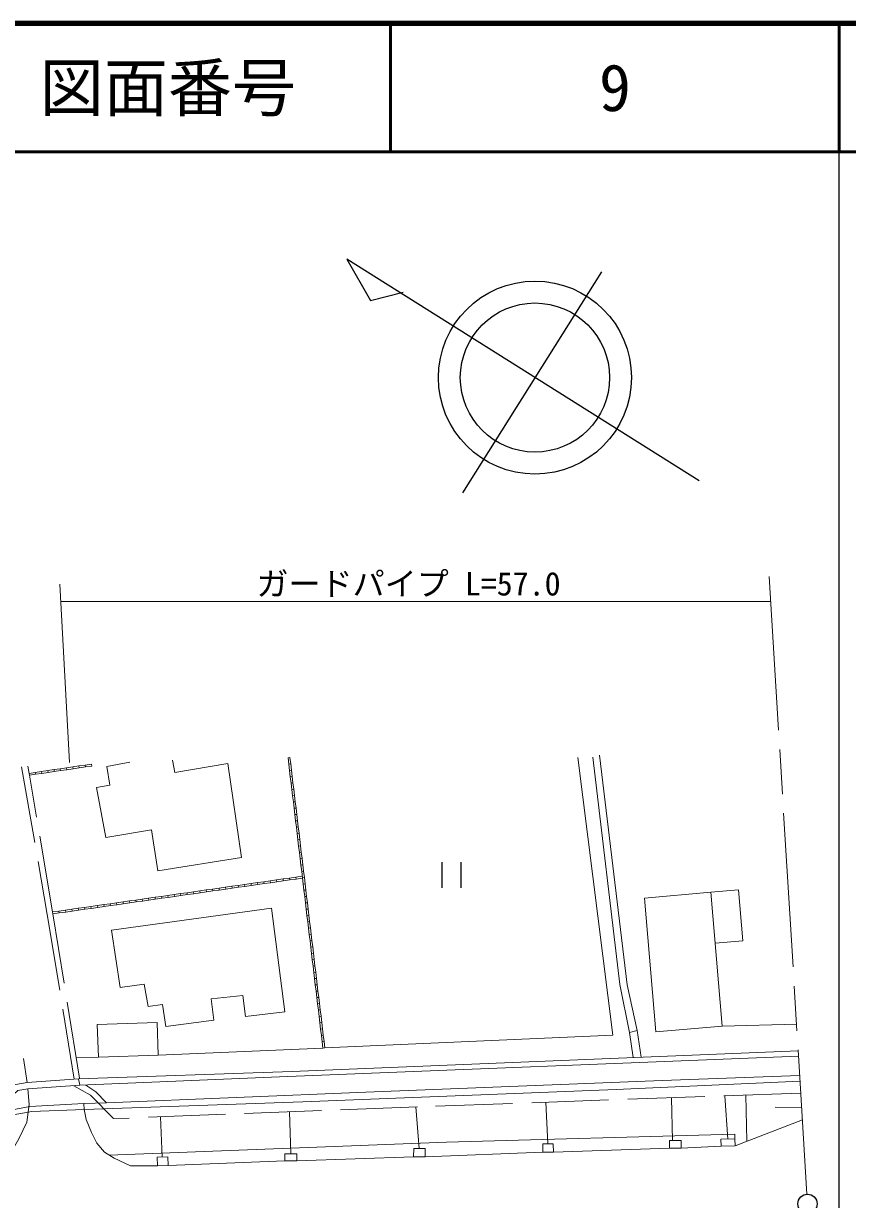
# Model space of a CAD drawing. Units: millimetres, scale not verified. Extents: x 40000 to 680000, y 20000 to 380000.
# Drawn here: x 515360 to 579636, y 288241 to 380000 of the extents above; entities that cross this region are included whole.
import ezdxf
from ezdxf.enums import TextEntityAlignment as Align

# ---------------------------------------------------------------- set-up
doc = ezdxf.new("R2010")
doc.units = ezdxf.units.MM
doc.header["$LTSCALE"] = 1000
doc.linetypes.add('CHAIN', pattern=[18.5, 12, -1.5, 3.5, -1.5])
doc.linetypes.add('DASHED', pattern=[7.5, 6, -1.5])
for name, color, linetype, lineweight in [('M-BGD', 7, 'Continuous', 9), ('M-BGD-EXST', 7, 'Continuous', 25), ('M-BMK', 2, 'CHAIN', 13), ('M-BMK-SRVR', 3, 'Continuous', 25), ('M-STR-HTXT', 7, 'Continuous', 13), ('M-TTL', 2, 'Continuous', 140), ('M-TTL-BAND', 7, 'Continuous', 25), ('M-TTL-LINE', 7, 'Continuous', 50)]:
    doc.layers.add(name, color=color, linetype=linetype, lineweight=lineweight)
doc.layers.add('M-TTL-TXT', color=7, linetype='Continuous')
doc.styles.add('ＭＳ ゴシック', font='')
doc.styles.get('ＭＳ ゴシック').set_extended_font_data('MS Gothic')

msp = doc.modelspace()

# ---------------------------------------------------------------- linework, layer by layer
at = {"layer": 'M-BGD'}
for p, q in [((519684, 322069), (520170, 322141)), ((520170, 322141), (520656, 322213)), ((520170, 322141), (520192, 321993)), ((520656, 322213), (520678, 322065)), ((535995, 322704), (536144, 322721)), ((536054, 322211), (535995, 322704)), ((536054, 322211), (536203, 322229)), ((536113, 321719), (536054, 322211)), ((536203, 322229), (536144, 322721)), ((536262, 321737), (536203, 322229)), ((561332, 301050), (558603, 322724)), ((515794, 321491), (516280, 321564)), ((515794, 321491), (515816, 321343)), ((515816, 321343), (516302, 321415)), ((516280, 321564), (516766, 321636)), ((516280, 321564), (516302, 321415)), ((516302, 321415), (516788, 321487)), ((516766, 321636), (517253, 321708)), ((516766, 321636), (516788, 321487)), ((516788, 321487), (517275, 321560)), ((517253, 321708), (517739, 321780)), ((517253, 321708), (517275, 321560)), ((517275, 321560), (517761, 321632)), ((517739, 321780), (518225, 321852)), ((517739, 321780), (517761, 321632)), ((517761, 321632), (518247, 321704)), ((518225, 321852), (518711, 321925)), ((518225, 321852), (518247, 321704)), ((518247, 321704), (518733, 321776)), ((518711, 321925), (519198, 321997)), ((518711, 321925), (518733, 321776)), ((518733, 321776), (519220, 321848)), ((519198, 321997), (519684, 322069)), ((519198, 321997), (519220, 321848)), ((519220, 321848), (519706, 321921)), ((519684, 322069), (519706, 321921)), ((519706, 321921), (520192, 321993)), ((520192, 321993), (520678, 322065)), ((536113, 321719), (536262, 321737)), ((536172, 321227), (536113, 321719)), ((536172, 321227), (536321, 321244)), ((536231, 320734), (536172, 321227)), ((536321, 321244), (536262, 321737)), ((536380, 320752), (536321, 321244)), ((536231, 320734), (536380, 320752)), ((536291, 320242), (536231, 320734)), ((536291, 320242), (536440, 320260)), ((536350, 319750), (536291, 320242)), ((536440, 320260), (536380, 320752)), ((536499, 319768), (536440, 320260)), ((536350, 319750), (536499, 319768)), ((536409, 319257), (536350, 319750)), ((536558, 319275), (536499, 319768)), ((536409, 319257), (536558, 319275)), ((536468, 318765), (536409, 319257)), ((536468, 318765), (536617, 318783)), ((536527, 318273), (536468, 318765)), ((536617, 318783), (536558, 319275)), ((536676, 318291), (536617, 318783)), ((536527, 318273), (536676, 318291)), ((536586, 317780), (536527, 318273)), ((536586, 317780), (536735, 317798)), ((536645, 317288), (536586, 317780)), ((536735, 317798), (536676, 318291)), ((536794, 317306), (536735, 317798)), ((536645, 317288), (536794, 317306)), ((536704, 316796), (536645, 317288)), ((536704, 316796), (536853, 316814)), ((536763, 316304), (536704, 316796)), ((536853, 316814), (536794, 317306)), ((536912, 316321), (536853, 316814)), ((536763, 316304), (536912, 316321)), ((536823, 315811), (536763, 316304)), ((536823, 315811), (536972, 315829)), ((536882, 315319), (536823, 315811)), ((536972, 315829), (536912, 316321)), ((537031, 315337), (536972, 315829)), ((536882, 315319), (537031, 315337)), ((536941, 314827), (536882, 315319)), ((536941, 314827), (537090, 314844)), ((537000, 314334), (536941, 314827)), ((537090, 314844), (537031, 315337)), ((537149, 314352), (537090, 314844)), ((537000, 314334), (537149, 314352)), ((537059, 313842), (537000, 314334)), ((537059, 313842), (537208, 313860)), ((537118, 313350), (537059, 313842)), ((537208, 313860), (537149, 314352)), ((537267, 313368), (537208, 313860)), ((533106, 312895), (533605, 312966)), ((533605, 312966), (534105, 313038)), ((533605, 312966), (533627, 312818)), ((534105, 313038), (534604, 313109)), ((534105, 313038), (534126, 312889)), ((534126, 312889), (534625, 312961)), ((534604, 313109), (535103, 313181)), ((534604, 313109), (534625, 312961)), ((534625, 312961), (535125, 313033)), ((535103, 313181), (535603, 313253)), ((535103, 313181), (535125, 313033)), ((535125, 313033), (535624, 313104)), ((535603, 313253), (536102, 313324)), ((535603, 313253), (535624, 313104)), ((535624, 313104), (536123, 313176)), ((536102, 313324), (536601, 313396)), ((536102, 313324), (536123, 313176)), ((536123, 313176), (536623, 313247)), ((536601, 313396), (537104, 313468)), ((536601, 313396), (536623, 313247)), ((536623, 313247), (537122, 313319)), ((537118, 313350), (537267, 313368)), ((537177, 312857), (537118, 313350)), ((537326, 312875), (537267, 313368)), ((526615, 311965), (527114, 312036)), ((527114, 312036), (527613, 312108)), ((527114, 312036), (527135, 311888)), ((527613, 312108), (528113, 312179)), ((527613, 312108), (527635, 311959)), ((527635, 311959), (528134, 312031)), ((528113, 312179), (528612, 312251)), ((528113, 312179), (528134, 312031)), ((528134, 312031), (528633, 312102)), ((528612, 312251), (529111, 312322)), ((528612, 312251), (528633, 312102)), ((528633, 312102), (529133, 312174)), ((529111, 312322), (529611, 312394)), ((529111, 312322), (529133, 312174)), ((529133, 312174), (529632, 312246)), ((529611, 312394), (530110, 312466)), ((529611, 312394), (529632, 312246)), ((529632, 312246), (530131, 312317)), ((530110, 312466), (530609, 312537)), ((530110, 312466), (530131, 312317)), ((530131, 312317), (530631, 312389)), ((530609, 312537), (531109, 312609)), ((530609, 312537), (530631, 312389)), ((530631, 312389), (531130, 312460)), ((531109, 312609), (531608, 312680)), ((531109, 312609), (531130, 312460)), ((531130, 312460), (531629, 312532)), ((531608, 312680), (532107, 312752)), ((531608, 312680), (531629, 312532)), ((531629, 312532), (532129, 312603)), ((532107, 312752), (532607, 312823)), ((532107, 312752), (532129, 312603)), ((532129, 312603), (532628, 312675)), ((532607, 312823), (533106, 312895)), ((532607, 312823), (532628, 312675)), ((532628, 312675), (533127, 312746)), ((533106, 312895), (533127, 312746)), ((533127, 312746), (533627, 312818)), ((533627, 312818), (534126, 312889)), ((537177, 312857), (537326, 312875)), ((537236, 312365), (537177, 312857)), ((537236, 312365), (537385, 312383)), ((537296, 311873), (537236, 312365)), ((537385, 312383), (537326, 312875)), ((537444, 311891), (537385, 312383)), ((568973, 312208), (563802, 311763)), ((569869, 301776), (568973, 312208)), ((520124, 311035), (520623, 311106)), ((520623, 311106), (521122, 311178)), ((520623, 311106), (520644, 310958)), ((521122, 311178), (521622, 311249)), ((521122, 311178), (521144, 311029)), ((521144, 311029), (521643, 311101)), ((521622, 311249), (522121, 311321)), ((521622, 311249), (521643, 311101)), ((521643, 311101), (522142, 311172)), ((522121, 311321), (522620, 311392)), ((522121, 311321), (522142, 311172)), ((522142, 311172), (522641, 311244)), ((522620, 311392), (523120, 311464)), ((522620, 311392), (522641, 311244)), ((522641, 311244), (523141, 311315)), ((523120, 311464), (523619, 311535)), ((523120, 311464), (523141, 311315)), ((523141, 311315), (523640, 311387)), ((523619, 311535), (524118, 311607)), ((523619, 311535), (523640, 311387)), ((523640, 311387), (524139, 311459)), ((524118, 311607), (524618, 311679)), ((524118, 311607), (524139, 311459)), ((524139, 311459), (524639, 311530)), ((524618, 311679), (525117, 311750)), ((524618, 311679), (524639, 311530)), ((524639, 311530), (525138, 311602)), ((525117, 311750), (525616, 311822)), ((525117, 311750), (525138, 311602)), ((525138, 311602), (525637, 311673)), ((525616, 311822), (526115, 311893)), ((525616, 311822), (525637, 311673)), ((525637, 311673), (526137, 311745)), ((526115, 311893), (526615, 311965)), ((526115, 311893), (526137, 311745)), ((526137, 311745), (526636, 311816)), ((526615, 311965), (526636, 311816)), ((526636, 311816), (527135, 311888)), ((527135, 311888), (527635, 311959)), ((537296, 311873), (537444, 311891)), ((537355, 311380), (537296, 311873)), ((537355, 311380), (537504, 311398)), ((537414, 310888), (537355, 311380)), ((537504, 311398), (537444, 311891)), ((537563, 310906), (537504, 311398)), ((563802, 311763), (564698, 301332)), ((517627, 310677), (518126, 310748)), ((517627, 310677), (517648, 310528)), ((517648, 310528), (518148, 310600)), ((518126, 310748), (518626, 310820)), ((518126, 310748), (518148, 310600)), ((518148, 310600), (518647, 310671)), ((518626, 310820), (519125, 310892)), ((518626, 310820), (518647, 310671)), ((518647, 310671), (519146, 310743)), ((519125, 310892), (519624, 310963)), ((519125, 310892), (519146, 310743)), ((519146, 310743), (519646, 310815)), ((519624, 310963), (520124, 311035)), ((519624, 310963), (519646, 310815)), ((519646, 310815), (520145, 310886)), ((520124, 311035), (520145, 310886)), ((520145, 310886), (520644, 310958)), ((520644, 310958), (521144, 311029)), ((537414, 310888), (537563, 310906)), ((537473, 310396), (537414, 310888)), ((537473, 310396), (537622, 310414)), ((537532, 309904), (537473, 310396)), ((537622, 310414), (537563, 310906)), ((537681, 309921), (537622, 310414)), ((537532, 309904), (537681, 309921)), ((537591, 309411), (537532, 309904)), ((537591, 309411), (537740, 309429)), ((537650, 308919), (537591, 309411)), ((537740, 309429), (537681, 309921)), ((537799, 308937), (537740, 309429)), ((537650, 308919), (537799, 308937)), ((537709, 308427), (537650, 308919)), ((537709, 308427), (537858, 308444)), ((537768, 307934), (537709, 308427)), ((537858, 308444), (537799, 308937)), ((537917, 307952), (537858, 308444)), ((537768, 307934), (537917, 307952)), ((537828, 307442), (537768, 307934)), ((537828, 307442), (537976, 307460)), ((537887, 306950), (537828, 307442)), ((537976, 307460), (537917, 307952)), ((538036, 306968), (537976, 307460)), ((537887, 306950), (538036, 306968)), ((537946, 306457), (537887, 306950)), ((538095, 306475), (538036, 306968)), ((537946, 306457), (538095, 306475)), ((538005, 305965), (537946, 306457)), ((538005, 305965), (538154, 305983)), ((538064, 305473), (538005, 305965)), ((538154, 305983), (538095, 306475)), ((538213, 305491), (538154, 305983)), ((538064, 305473), (538213, 305491)), ((538123, 304980), (538064, 305473)), ((538123, 304980), (538272, 304998)), ((538182, 304488), (538123, 304980)), ((538272, 304998), (538213, 305491)), ((538331, 304506), (538272, 304998)), ((538182, 304488), (538331, 304506)), ((538241, 303996), (538182, 304488)), ((538241, 303996), (538390, 304014)), ((538300, 303504), (538241, 303996)), ((538390, 304014), (538331, 304506)), ((538449, 303521), (538390, 304014)), ((538300, 303504), (538449, 303521)), ((538360, 303011), (538300, 303504)), ((538360, 303011), (538508, 303029)), ((538419, 302519), (538360, 303011)), ((538508, 303029), (538449, 303521)), ((538568, 302537), (538508, 303029)), ((538419, 302519), (538568, 302537)), ((538478, 302027), (538419, 302519)), ((538478, 302027), (538627, 302044)), ((538537, 301534), (538478, 302027)), ((538627, 302044), (538568, 302537)), ((538686, 301552), (538627, 302044)), ((569869, 301776), (575662, 301933)), ((538537, 301534), (538686, 301552)), ((538596, 301042), (538537, 301534)), ((538596, 301042), (538745, 301060)), ((538655, 300550), (538596, 301042)), ((538745, 301060), (538686, 301552)), ((538804, 300568), (538745, 301060)), ((538863, 300075), (561332, 301050)), ((564698, 301332), (569869, 301776)), ((525868, 299505), (538714, 300057)), ((538655, 300550), (538804, 300568)), ((538714, 300057), (538655, 300550)), ((538714, 300057), (538863, 300075)), ((538863, 300075), (538804, 300568)), ((521200, 299350), (519459, 299307)), ((521200, 299350), (525868, 299505)), ((575790, 299835), (536320, 298234)), ((519657, 297659), (536320, 298234)), ((519657, 297659), (519747, 297149)), ((571704, 296378), (571783, 292789)), ((576059, 295430), (573991, 295447)), ((576118, 294466), (570865, 292434)), ((566651, 292848), (565751, 292845)), ((565751, 292845), (565753, 292245)), ((566653, 292248), (566651, 292848)), ((570852, 292964), (569762, 292937)), ((569762, 292937), (569775, 292407)), ((570865, 292434), (570852, 292964)), ((536684, 291813), (535754, 291813)), ((535754, 291813), (535754, 291263)), ((536684, 291263), (536684, 291813)), ((545796, 292231), (545790, 291571)), ((546686, 292223), (545796, 292231)), ((546680, 291563), (546686, 292223)), ((555881, 291931), (546680, 291563)), ((556689, 292574), (555879, 292571)), ((555879, 292571), (555881, 291931)), ((555881, 291931), (556691, 291934)), ((556691, 291934), (556689, 292574)), ((565753, 292245), (556691, 291934)), ((565753, 292245), (566653, 292248)), ((569775, 292407), (566653, 292248)), ((569775, 292407), (570865, 292434)), ((526628, 291573), (525788, 291550)), ((525788, 291550), (525807, 290870)), ((525807, 290870), (526647, 290893)), ((526647, 290893), (526628, 291573)), ((535754, 291263), (526647, 290893)), ((535754, 291263), (536684, 291263)), ((545790, 291571), (536684, 291263)), ((545790, 291571), (546680, 291563))]:
    msp.add_line(p, q, dxfattribs=at)
at = {"layer": 'M-BGD', "linetype": 'DASHED', "lineweight": 13}
for p, q in [((515794, 321491), (515707, 322062)), ((517627, 310677), (515816, 321343)), ((568973, 312208), (571137, 312394)), ((571479, 308418), (571137, 312394)), ((519717, 297709), (517648, 310528)), ((571479, 308418), (569314, 308232)), ((525783, 302054), (521116, 301899)), ((521116, 301899), (521200, 299350)), ((525868, 299505), (525783, 302054)), ((562643, 301271), (562913, 299313)), ((563531, 299338), (563239, 301433)), ((515656, 297381), (515361, 299233)), ((519657, 297659), (515656, 297381)), ((515697, 296876), (519747, 297149)), ((520581, 296393), (519279, 297117)), ((512902, 294931), (515841, 295488)), ((515841, 295488), (520052, 295733)), ((545964, 295476), (546220, 292228)), ((556097, 295831), (556252, 292573)), ((565916, 296176), (565994, 292846)), ((570291, 292950), (570075, 296321)), ((526176, 291560), (526033, 294693)), ((536222, 291813), (536113, 295089))]:
    msp.add_line(p, q, dxfattribs=at)
at = {"layer": 'M-BGD'}
for points in [[(523664, 322366), (521855, 322015), (522084, 320559), (521057, 320384), (521776, 316488), (525349, 317092), (525838, 313894), (532369, 314923), (531286, 322273), (527160, 321551), (526973, 322524)], [(559774, 322752), (561884, 305012), (562643, 301271), (563239, 301433), (562446, 304987), (560302, 322898)], [(575815, 299427), (535326, 297823), (519747, 297149)], [(515656, 297381), (513263, 296941), (486520, 296085), (449083, 295001), (430277, 294511)], [(525807, 290870), (523701, 290879), (522438, 291466), (521685, 291926), (521072, 292628), (520664, 293470), (520243, 294491), (520103, 295269), (537148, 295862), (561589, 296820), (575934, 297478)], [(521822, 295791), (542063, 296610), (565185, 297522), (575908, 297910)], [(515697, 296876), (515787, 295643), (515607, 294275), (515002, 292974), (514486, 292055), (513925, 291337), (512938, 290799), (511862, 290238), (506502, 290056)], [(512902, 294931), (514926, 296742), (515697, 296876)], [(520103, 295269), (520052, 295733), (521822, 295791)], [(570852, 292964), (570846, 293335), (548357, 292713), (522043, 291707)]]:
    msp.add_lwpolyline(points, dxfattribs=at)
at = {"layer": 'M-BGD', "linetype": 'DASHED', "lineweight": 13}
for points in [[(515205, 322009), (517216, 310486), (519313, 297630)], [(520212, 297169), (521007, 296645), (521822, 295791)], [(575992, 296529), (546094, 295481), (522385, 294549), (520581, 296393)], [(520103, 295269), (516002, 295096), (512898, 294560)]]:
    msp.add_lwpolyline(points, dxfattribs=at)
at = {"layer": 'M-BGD'}
msp.add_lwpolyline([(532670, 302519), (535745, 302876), (534703, 310964), (522212, 309262), (522910, 304775), (524766, 305033), (525078, 303290), (526208, 303463), (526467, 301751), (530216, 302228), (529993, 303888), (532466, 304158)], close=True, dxfattribs=at)
at = {"layer": 'M-BGD-EXST'}
for p, q in [((547985, 314558), (547985, 312558)), ((549485, 314558), (549485, 312558))]:
    msp.add_line(p, q, dxfattribs=at)
at = {"layer": 'M-BMK'}
msp.add_line((573529, 336839), (576473, 288655), dxfattribs=at)
at = {"layer": 'M-BMK-SRVR'}
msp.add_line((560444, 360620), (549593, 343372), dxfattribs=at)
msp.add_lwpolyline([(568068, 344317), (540578, 361603), (542430, 358379), (544967, 359025)], dxfattribs=at)
for centre, radius in [((555256, 352373), 7531), ((555256, 352373), 5821), ((576519, 287906), 750)]:
    msp.add_circle(centre, radius, dxfattribs=at)
at = {"layer": 'M-STR-HTXT'}
for p, q in [((518200, 336259), (518945, 322331)), ((573647, 334906), (518273, 334905))]:
    msp.add_line(p, q, dxfattribs=at)
at = {"layer": 'M-TTL'}
msp.add_line((680000, 380000), (40000, 380000), dxfattribs=at)
at = {"layer": 'M-TTL-BAND'}
msp.add_line((579000, 20000), (579000, 370000), dxfattribs=at)
at = {"layer": 'M-TTL-LINE'}
for p, q in [((543997, 380000), (543997, 370000)), ((579000, 380000), (579000, 370000)), ((40000, 370000), (680000, 370000))]:
    msp.add_line(p, q, dxfattribs=at)

# ---------------------------------------------------------------- texts
at = {"layer": 'M-STR-HTXT', "style": 'ＭＳ ゴシック'}
msp.add_text('ガードパイプ L=57.0', height=1833, dxfattribs=at).set_placement((545395, 336286), align=Align.MIDDLE_CENTER)
at = {"layer": 'M-TTL-TXT', "style": 'ＭＳ ゴシック'}
for s, p in [('図面番号', (526622, 375000)), ('9', (561497, 375000))]:
    msp.add_text(s, height=3666, dxfattribs=at).set_placement(p, align=Align.MIDDLE_CENTER)

doc.saveas('drawing.dxf')
